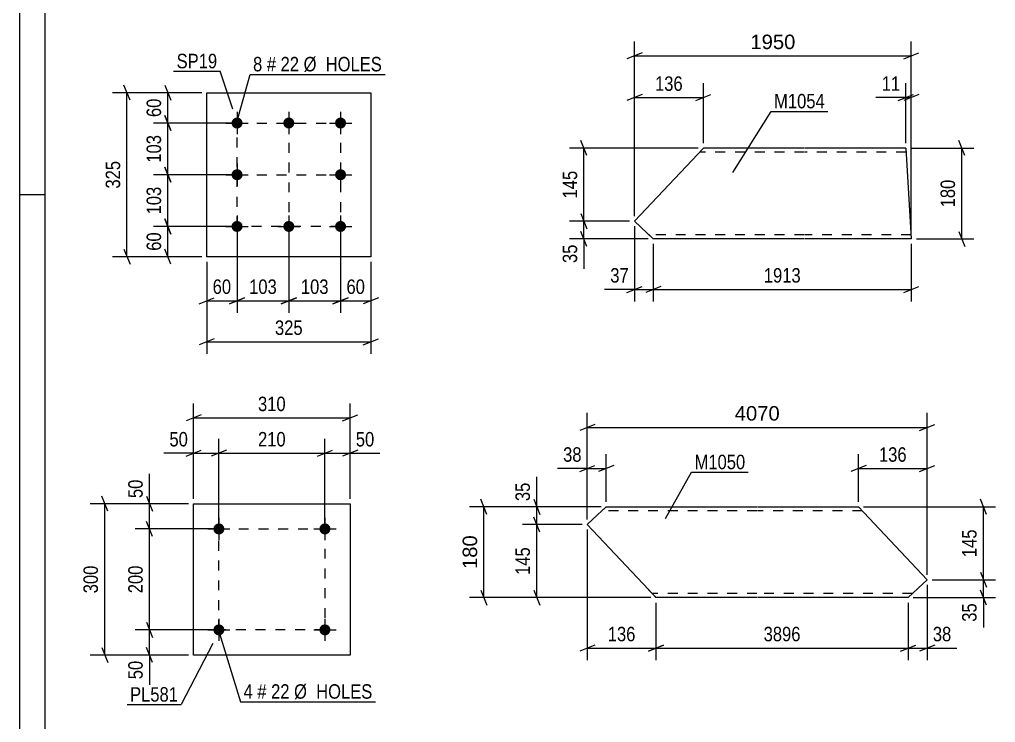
# Model space of a CAD drawing. Header units: millimetres. Extents: x 0 to 594, y 0 to 420.
# Drawn here: x 0 to 193.3, y 193.4 to 332.7 of the extents above; entities that cross this region are included whole.
import ezdxf

# ---------------------------------------------------------------- set-up
doc = ezdxf.new("R2010")
doc.units = ezdxf.units.MM
doc.linetypes.add('DXK_LINE_DOT2', pattern=[3.9198, 1.9599, -1.9599])
doc.styles.add('Arial', font='ARIAL.TTF', dxfattribs={"height": 0.2})
doc.styles.add('Arial Narrow', font='ARIALN.TTF', dxfattribs={"height": 0.2})

# ---------------------------------------------------------------- blocks, each defined once
blk = doc.blocks.new('Unknown-335479075-1133 - 26624')
at = {"color": 5, "linetype": 'Continuous'}
for p, q in [((0, 420), (0, 0)), ((5, 415), (5, 5)), ((5, 298), (0, 298))]:
    blk.add_line(p, q, dxfattribs=at)
blk = doc.blocks.new('Part-335479075-15411 - 15410')
at = {"color": 2, "linetype": 'Continuous'}
for p, q in [((37.08, 285.7), (37.08, 318.2)), ((37.08, 318.2), (69.58, 318.2)), ((69.58, 318.2), (69.58, 285.7)), ((69.58, 285.7), (37.08, 285.7))]:
    blk.add_line(p, q, dxfattribs=at)
blk = doc.blocks.new('Bolt-335479075-15412 - 15410')
at = {"linetype": 'Continuous'}
for points in [[(43.08, 313.3, -1), (43.08, 311.1, -1)], [(53.33, 313.3, -1), (53.33, 311.1, -1)], [(63.58, 313.3, -1), (63.58, 311.1, -1)], [(43.08, 303.05, -1), (43.08, 300.85, -1)], [(63.58, 303.05, -1), (63.58, 300.85, -1)], [(43.08, 292.8, -1), (43.08, 290.6, -1)], [(53.33, 292.8, -1), (53.33, 290.6, -1)], [(63.58, 292.8, -1), (63.58, 290.6, -1)]]:
    blk.add_hatch(color=1, dxfattribs=at).paths.add_polyline_path(points)
at = {"color": 1, "linetype": 'Continuous'}
for p, q in [((43.08, 314.4), (43.08, 310)), ((53.33, 314.4), (53.33, 310)), ((63.58, 314.4), (63.58, 310)), ((40.88, 312.2), (45.28, 312.2)), ((51.13, 312.2), (55.53, 312.2)), ((61.38, 312.2), (65.78, 312.2)), ((43.08, 304.15), (43.08, 299.75)), ((63.58, 304.15), (63.58, 299.75)), ((40.88, 301.95), (45.28, 301.95)), ((61.38, 301.95), (65.78, 301.95)), ((43.08, 293.9), (43.08, 289.5)), ((53.33, 293.9), (53.33, 289.5)), ((63.58, 293.9), (63.58, 289.5)), ((40.88, 291.7), (45.28, 291.7)), ((51.13, 291.7), (55.53, 291.7)), ((61.38, 291.7), (65.78, 291.7))]:
    blk.add_line(p, q, dxfattribs=at)
blk = doc.blocks.new('Part-335479075-15280 - 15279')
at = {"color": 2, "linetype": 'Continuous'}
for p, q in [((121.78, 292.75), (135.42, 307.23)), ((155.42, 307.23), (135.42, 307.23)), ((175.52, 307.23), (155.52, 307.23)), ((175.52, 307.23), (176.61, 289.23)), ((125.51, 289.23), (121.78, 292.75)), ((155.42, 289.23), (125.51, 289.23)), ((176.61, 289.23), (155.52, 289.23))]:
    blk.add_line(p, q, dxfattribs=at)
at = {"color": 7, "linetype": 'DXK_LINE_DOT2'}
for p, q in [((155.42, 306.43), (134.66, 306.43)), ((175.56, 306.43), (155.52, 306.43)), ((123.81, 290.83), (125.51, 289.23)), ((155.42, 290.03), (124.66, 290.03)), ((176.56, 290.03), (155.52, 290.03)), ((176.56, 290.03), (176.56, 290.09))]:
    blk.add_line(p, q, dxfattribs=at)
blk = doc.blocks.new('Part-335479075-15287 - 15286')
at = {"color": 2, "linetype": 'Continuous'}
for p, q in [((116.19, 236.14), (114.48, 234.54)), ((116.19, 236.14), (146.04, 236.14)), ((146.14, 236.14), (166.14, 236.14)), ((166.14, 236.14), (179.74, 221.68)), ((114.48, 234.54), (112.43, 232.61)), ((124.53, 219.74), (112.43, 232.61)), ((179.74, 221.68), (175.99, 218.14)), ((126.04, 218.14), (124.53, 219.74)), ((146.04, 218.14), (126.04, 218.14)), ((175.99, 218.14), (146.14, 218.14))]:
    blk.add_line(p, q, dxfattribs=at)
at = {"color": 7, "linetype": 'DXK_LINE_DOT2'}
for p, q in [((116.19, 236.14), (115.13, 235.16)), ((146.04, 235.34), (115.33, 235.34)), ((166.89, 235.34), (146.14, 235.34)), ((125.92, 218.27), (124.53, 219.74)), ((146.04, 218.94), (125.28, 218.94)), ((176.84, 218.94), (146.14, 218.94))]:
    blk.add_line(p, q, dxfattribs=at)
blk = doc.blocks.new('Part-335479075-15510 - 15509')
at = {"color": 2, "linetype": 'Continuous'}
for p, q in [((34.48, 206.75), (34.48, 236.75)), ((34.48, 236.75), (65.48, 236.75)), ((65.48, 236.75), (65.48, 206.75)), ((65.48, 206.75), (34.48, 206.75))]:
    blk.add_line(p, q, dxfattribs=at)
blk = doc.blocks.new('Bolt-335479075-15511 - 15509')
at = {"linetype": 'Continuous'}
for points in [[(40.58, 211.75, -1), (38.38, 211.75, -1)], [(61.58, 211.75, -1), (59.38, 211.75, -1)]]:
    blk.add_hatch(color=1, dxfattribs=at).paths.add_polyline_path(points)
at = {"color": 1, "linetype": 'Continuous'}
for p, q in [((39.48, 213.95), (39.48, 209.55)), ((60.48, 213.95), (60.48, 209.55)), ((37.28, 211.75), (41.68, 211.75)), ((58.28, 211.75), (62.68, 211.75))]:
    blk.add_line(p, q, dxfattribs=at)
blk = doc.blocks.new('Bolt-335479075-15512 - 15509')
at = {"linetype": 'Continuous'}
for points in [[(40.58, 231.75, -1), (38.38, 231.75, -1)], [(61.58, 231.75, -1), (59.38, 231.75, -1)]]:
    blk.add_hatch(color=1, dxfattribs=at).paths.add_polyline_path(points)
at = {"color": 1, "linetype": 'Continuous'}
for p, q in [((39.48, 233.95), (39.48, 229.55)), ((60.48, 233.95), (60.48, 229.55)), ((37.28, 231.75), (41.68, 231.75)), ((58.28, 231.75), (62.68, 231.75))]:
    blk.add_line(p, q, dxfattribs=at)
blk = doc.blocks.new('Rectangle-335479075-19203 - 15410')
at = {"color": 1, "linetype": 'DXK_LINE_DOT2'}
blk.add_lwpolyline([(43.08, 312.2), (63.58, 312.2), (63.58, 291.7), (43.08, 291.7), (43.08, 312.2)], close=True, dxfattribs=at)
blk = doc.blocks.new('Rectangle-335479075-19387 - 15509')
at = {"color": 1, "linetype": 'DXK_LINE_DOT2'}
blk.add_lwpolyline([(39.48, 231.75), (60.48, 231.75), (60.48, 211.75), (39.48, 211.75), (39.48, 231.75)], close=True, dxfattribs=at)
blk = doc.blocks.new('Line-335479075-19213 - 15410')
at = {"color": 1, "linetype": 'DXK_LINE_DOT2'}
blk.add_line((53.33, 312.2), (53.33, 291.7), dxfattribs=at)
blk = doc.blocks.new('Line-335479075-19220 - 15410')
at = {"color": 1, "linetype": 'DXK_LINE_DOT2'}
blk.add_line((43.08, 301.95), (63.58, 301.95), dxfattribs=at)
blk = doc.blocks.new('StraightDimension-335479075-16111 - 15410')
at = {"color": 7, "linetype": 'Continuous'}
for p, q in [((28.78, 319.7), (29.98, 316.7)), ((36.08, 318.2), (26.53, 318.2)), ((29.38, 312.2), (29.38, 318.2)), ((29.98, 310.7), (28.78, 313.7)), ((42.08, 312.2), (26.53, 312.2))]:
    blk.add_line(p, q, dxfattribs=at)
at = {"color": 0}
blk.add_wipeout([(28.63, 317.63), (24.43, 317.63), (24.43, 312.78), (28.63, 312.78)], dxfattribs=at)
at = {"color": 3, "style": 'Arial Narrow'}
blk.add_text('60', height=2.863, rotation=90.0002, dxfattribs=at).set_placement((28.03, 313.38))
blk = doc.blocks.new('StraightDimension-335479075-16133 - 15410')
at = {"color": 7, "linetype": 'Continuous'}
for p, q in [((43.08, 290.7), (43.08, 274.58)), ((53.33, 290.7), (53.33, 274.58)), ((41.58, 276.38), (44.58, 277.58)), ((43.08, 276.98), (53.33, 276.98)), ((54.83, 277.58), (51.83, 276.38))]:
    blk.add_line(p, q, dxfattribs=at)
at = {"color": 0}
blk.add_wipeout([(51.55, 277.73), (51.55, 281.93), (44.87, 281.93), (44.87, 277.73)], dxfattribs=at)
at = {"color": 3, "style": 'Arial Narrow'}
blk.add_text('103', height=2.863, dxfattribs=at).set_placement((45.47, 278.33))
blk = doc.blocks.new('StraightDimension-335479075-16112 - 15410')
at = {"color": 7, "linetype": 'Continuous'}
for p, q in [((28.78, 313.7), (29.98, 310.7)), ((42.08, 312.2), (26.53, 312.2)), ((29.38, 301.95), (29.38, 312.2)), ((29.98, 300.45), (28.78, 303.45)), ((42.08, 301.95), (26.53, 301.95))]:
    blk.add_line(p, q, dxfattribs=at)
at = {"color": 0}
blk.add_wipeout([(28.63, 310.42), (24.43, 310.42), (24.43, 303.74), (28.63, 303.74)], dxfattribs=at)
at = {"color": 3, "style": 'Arial Narrow'}
blk.add_text('103', height=2.863, rotation=90.0002, dxfattribs=at).set_placement((28.03, 304.34))
blk = doc.blocks.new('StraightDimension-335479075-16113 - 15410')
at = {"color": 7, "linetype": 'Continuous'}
for p, q in [((28.78, 303.45), (29.98, 300.45)), ((42.08, 301.95), (26.53, 301.95)), ((29.38, 291.7), (29.38, 301.95)), ((29.98, 290.2), (28.78, 293.2)), ((42.08, 291.7), (26.53, 291.7))]:
    blk.add_line(p, q, dxfattribs=at)
at = {"color": 0}
blk.add_wipeout([(28.63, 300.17), (24.43, 300.17), (24.43, 293.49), (28.63, 293.49)], dxfattribs=at)
at = {"color": 3, "style": 'Arial Narrow'}
blk.add_text('103', height=2.863, rotation=90.0002, dxfattribs=at).set_placement((28.03, 294.09))
blk = doc.blocks.new('StraightDimension-335479075-16114 - 15410')
at = {"color": 7, "linetype": 'Continuous'}
for p, q in [((28.78, 293.2), (29.98, 290.2)), ((42.08, 291.7), (26.53, 291.7)), ((29.38, 285.7), (29.38, 291.7)), ((29.98, 284.2), (28.78, 287.2)), ((36.08, 285.7), (26.53, 285.7))]:
    blk.add_line(p, q, dxfattribs=at)
at = {"color": 0}
blk.add_wipeout([(28.63, 291.13), (24.43, 291.13), (24.43, 286.28), (28.63, 286.28)], dxfattribs=at)
at = {"color": 3, "style": 'Arial Narrow'}
blk.add_text('60', height=2.863, rotation=90.0002, dxfattribs=at).set_placement((28.03, 286.88))
blk = doc.blocks.new('StraightDimension-335479075-16127 - 15410')
at = {"color": 7, "linetype": 'Continuous'}
for p, q in [((21.88, 316.7), (20.68, 319.7)), ((36.08, 318.2), (18.43, 318.2)), ((21.28, 285.7), (21.28, 318.2)), ((20.68, 287.2), (21.88, 284.2)), ((36.08, 285.7), (18.43, 285.7))]:
    blk.add_line(p, q, dxfattribs=at)
at = {"color": 0}
blk.add_wipeout([(20.53, 305.3), (16.33, 305.3), (16.33, 298.61), (20.53, 298.61)], dxfattribs=at)
at = {"color": 3, "style": 'Arial Narrow'}
blk.add_text('325', height=2.863, rotation=90.0002, dxfattribs=at).set_placement((19.93, 299.21))
blk = doc.blocks.new('StraightDimension-335479075-16131 - 15410')
at = {"color": 7, "linetype": 'Continuous'}
for p, q in [((63.58, 290.7), (63.58, 274.58)), ((69.58, 284.7), (69.58, 274.58)), ((62.08, 276.38), (65.08, 277.58)), ((63.58, 276.98), (69.58, 276.98)), ((71.08, 277.58), (68.08, 276.38))]:
    blk.add_line(p, q, dxfattribs=at)
at = {"color": 0}
blk.add_wipeout([(69.01, 277.73), (69.01, 281.93), (64.15, 281.93), (64.15, 277.73)], dxfattribs=at)
at = {"color": 3, "style": 'Arial Narrow'}
blk.add_text('60', height=2.863, dxfattribs=at).set_placement((64.75, 278.33))
blk = doc.blocks.new('StraightDimension-335479075-16132 - 15410')
at = {"color": 7, "linetype": 'Continuous'}
for p, q in [((53.33, 290.7), (53.33, 274.58)), ((63.58, 290.7), (63.58, 274.58)), ((51.83, 276.38), (54.83, 277.58)), ((53.33, 276.98), (63.58, 276.98)), ((65.08, 277.58), (62.08, 276.38))]:
    blk.add_line(p, q, dxfattribs=at)
at = {"color": 0}
blk.add_wipeout([(61.8, 277.73), (61.8, 281.93), (55.12, 281.93), (55.12, 277.73)], dxfattribs=at)
at = {"color": 3, "style": 'Arial Narrow'}
blk.add_text('103', height=2.863, dxfattribs=at).set_placement((55.72, 278.33))
blk = doc.blocks.new('StraightDimension-335479075-16134 - 15410')
at = {"color": 7, "linetype": 'Continuous'}
for p, q in [((43.08, 290.7), (43.08, 274.58)), ((37.08, 284.7), (37.08, 274.58)), ((35.58, 276.38), (38.58, 277.58)), ((37.08, 276.98), (43.08, 276.98)), ((44.58, 277.58), (41.58, 276.38))]:
    blk.add_line(p, q, dxfattribs=at)
at = {"color": 0}
blk.add_wipeout([(42.51, 277.73), (42.51, 281.93), (37.65, 281.93), (37.65, 277.73)], dxfattribs=at)
at = {"color": 3, "style": 'Arial Narrow'}
blk.add_text('60', height=2.863, dxfattribs=at).set_placement((38.25, 278.33))
blk = doc.blocks.new('StraightDimension-335479075-16147 - 15410')
at = {"color": 7, "linetype": 'Continuous'}
for p, q in [((37.08, 284.7), (37.08, 266.46)), ((69.58, 284.7), (69.58, 266.46)), ((38.58, 269.46), (35.58, 268.26)), ((37.08, 268.86), (69.58, 268.86)), ((68.08, 268.26), (71.08, 269.46))]:
    blk.add_line(p, q, dxfattribs=at)
at = {"color": 0}
blk.add_wipeout([(56.67, 269.61), (56.67, 273.81), (49.99, 273.81), (49.99, 269.61)], dxfattribs=at)
at = {"color": 3, "style": 'Arial Narrow'}
blk.add_text('325', height=2.863, dxfattribs=at).set_placement((50.59, 270.21))
blk = doc.blocks.new('StraightDimension-335479075-15772 - 15279')
at = {"color": 7, "linetype": 'Continuous'}
for p, q in [((175.52, 308.23), (175.52, 320.08)), ((176.61, 290.23), (176.61, 320.08)), ((174.02, 316.63), (177.02, 317.83)), ((178.11, 317.83), (175.11, 316.63)), ((175.52, 317.23), (176.61, 317.23))]:
    blk.add_line(p, q, dxfattribs=at)
at = {"color": 0}
blk.add_wipeout([(174.99, 317.98), (174.99, 322.18), (170.14, 322.18), (170.14, 317.98)], dxfattribs=at)
at = {"color": 7, "linetype": 'Continuous'}
blk.add_line((175.52, 317.23), (169.61, 317.23), dxfattribs=at)
blk.add_line((175.52, 317.23), (169.61, 317.23), dxfattribs=at)
at = {"color": 3, "style": 'Arial Narrow'}
blk.add_text('11', height=2.863, dxfattribs=at).set_placement((170.74, 318.58))
blk = doc.blocks.new('StraightDimension-335479075-15792 - 15279')
at = {"color": 7, "linetype": 'Continuous'}
for p, q in [((187.21, 305.73), (186.01, 308.73)), ((176.52, 307.23), (189.01, 307.23)), ((186.61, 289.23), (186.61, 307.23)), ((186.01, 290.73), (187.21, 287.73)), ((177.61, 289.23), (189.01, 289.23))]:
    blk.add_line(p, q, dxfattribs=at)
at = {"color": 0}
blk.add_wipeout([(185.86, 301.58), (181.66, 301.58), (181.66, 294.89), (185.86, 294.89)], dxfattribs=at)
at = {"color": 3, "style": 'Arial Narrow'}
blk.add_text('180', height=2.863, rotation=90.0002, dxfattribs=at).set_placement((185.26, 295.49))
blk = doc.blocks.new('StraightDimension-335479075-15784 - 15279')
at = {"color": 7, "linetype": 'Continuous'}
for p, q in [((112.38, 305.73), (111.18, 308.73)), ((134.42, 307.23), (108.93, 307.23)), ((111.78, 292.75), (111.78, 307.23)), ((111.18, 294.25), (112.38, 291.25)), ((120.78, 292.75), (108.93, 292.75))]:
    blk.add_line(p, q, dxfattribs=at)
at = {"color": 0}
blk.add_wipeout([(111.03, 303.34), (106.83, 303.34), (106.83, 296.65), (111.03, 296.65)], dxfattribs=at)
at = {"color": 3, "style": 'Arial Narrow'}
blk.add_text('145', height=2.863, rotation=90.0002, dxfattribs=at).set_placement((110.43, 297.25))
blk = doc.blocks.new('StraightDimension-335479075-19792 - 15279')
at = {"color": 7, "linetype": 'Continuous'}
for p, q in [((121.78, 291.75), (121.78, 276.83)), ((125.51, 288.23), (125.51, 276.83)), ((120.28, 278.63), (123.28, 279.83)), ((121.78, 279.23), (125.51, 279.23)), ((127.01, 279.83), (124.01, 278.63))]:
    blk.add_line(p, q, dxfattribs=at)
at = {"color": 0}
blk.add_wipeout([(121.25, 279.98), (121.25, 284.18), (116.39, 284.18), (116.39, 279.98)], dxfattribs=at)
at = {"color": 7, "linetype": 'Continuous'}
blk.add_line((121.78, 279.23), (115.87, 279.23), dxfattribs=at)
blk.add_line((121.78, 279.23), (115.87, 279.23), dxfattribs=at)
at = {"color": 3, "style": 'Arial Narrow'}
blk.add_text('37', height=2.863, dxfattribs=at).set_placement((116.99, 280.58))
blk = doc.blocks.new('StraightDimension-335479075-15776 - 15279')
at = {"color": 7, "linetype": 'Continuous'}
for p, q in [((121.78, 293.75), (121.78, 320.08)), ((135.42, 308.23), (135.42, 320.08)), ((123.28, 317.83), (120.28, 316.63)), ((121.78, 317.23), (135.42, 317.23)), ((133.92, 316.63), (136.92, 317.83))]:
    blk.add_line(p, q, dxfattribs=at)
at = {"color": 0}
blk.add_wipeout([(131.94, 317.98), (131.94, 322.18), (125.25, 322.18), (125.25, 317.98)], dxfattribs=at)
at = {"color": 3, "style": 'Arial Narrow'}
blk.add_text('136', height=2.863, dxfattribs=at).set_placement((125.85, 318.58))
blk = doc.blocks.new('StraightDimension-335479075-15785 - 15279')
at = {"color": 7, "linetype": 'Continuous'}
for p, q in [((111.18, 294.25), (112.38, 291.25)), ((120.78, 292.75), (108.93, 292.75)), ((111.78, 289.23), (111.78, 292.75)), ((112.38, 287.73), (111.18, 290.73)), ((124.51, 289.23), (108.93, 289.23))]:
    blk.add_line(p, q, dxfattribs=at)
at = {"color": 0}
blk.add_wipeout([(111.03, 288.71), (106.83, 288.71), (106.83, 283.85), (111.03, 283.85)], dxfattribs=at)
at = {"color": 7, "linetype": 'Continuous'}
blk.add_line((111.78, 289.23), (111.78, 283.33), dxfattribs=at)
blk.add_line((111.78, 289.23), (111.78, 283.33), dxfattribs=at)
at = {"color": 3, "style": 'Arial Narrow'}
blk.add_text('35', height=2.863, rotation=90.0002, dxfattribs=at).set_placement((110.43, 284.45))
blk = doc.blocks.new('StraightDimension-335479075-19791 - 15279')
at = {"color": 7, "linetype": 'Continuous'}
for p, q in [((125.51, 288.23), (125.51, 276.83)), ((176.61, 288.23), (176.61, 276.83)), ((127.01, 279.83), (124.01, 278.63)), ((125.51, 279.23), (176.61, 279.23)), ((175.11, 278.63), (178.11, 279.83))]:
    blk.add_line(p, q, dxfattribs=at)
at = {"color": 0}
blk.add_wipeout([(155.32, 279.98), (155.32, 284.18), (146.8, 284.18), (146.8, 279.98)], dxfattribs=at)
at = {"color": 3, "style": 'Arial Narrow'}
blk.add_text('1913', height=2.863, dxfattribs=at).set_placement((147.4, 280.58))
blk = doc.blocks.new('StraightDimension-335479075-19836 - 15279')
at = {"color": 7, "linetype": 'Continuous'}
for p, q in [((121.78, 293.75), (121.78, 328.35)), ((176.61, 290.23), (176.61, 328.35)), ((123.28, 326.1), (120.28, 324.9)), ((121.78, 325.5), (176.61, 325.5)), ((175.11, 324.9), (178.11, 326.1))]:
    blk.add_line(p, q, dxfattribs=at)
at = {"color": 0}
blk.add_wipeout([(154.24, 326.25), (154.24, 330.45), (144.14, 330.45), (144.14, 326.25)], dxfattribs=at)
at = {"color": 3, "style": 'Arial'}
blk.add_text('1950', height=2.865, dxfattribs=at).set_placement((144.74, 326.85))
blk = doc.blocks.new('StraightDimension-335479075-20039 - 15286')
at = {"color": 7, "linetype": 'Continuous'}
for p, q in [((179.74, 220.68), (179.74, 205.74)), ((175.99, 217.14), (175.99, 205.74)), ((174.49, 207.54), (177.49, 208.74)), ((181.24, 208.74), (178.24, 207.54)), ((175.99, 208.14), (179.74, 208.14))]:
    blk.add_line(p, q, dxfattribs=at)
at = {"color": 0}
blk.add_wipeout([(185.12, 208.89), (185.12, 213.09), (180.27, 213.09), (180.27, 208.89)], dxfattribs=at)
at = {"color": 7, "linetype": 'Continuous'}
blk.add_line((179.74, 208.14), (185.65, 208.14), dxfattribs=at)
blk.add_line((179.74, 208.14), (185.65, 208.14), dxfattribs=at)
at = {"color": 3, "style": 'Arial Narrow'}
blk.add_text('38', height=2.863, dxfattribs=at).set_placement((180.87, 209.49))
blk = doc.blocks.new('StraightDimension-335479075-15826 - 15286')
at = {"color": 7, "linetype": 'Continuous'}
for p, q in [((167.14, 236.14), (193.28, 236.14)), ((191.48, 234.64), (190.28, 237.64)), ((190.88, 221.68), (190.88, 236.14)), ((190.28, 223.18), (191.48, 220.18)), ((180.74, 221.68), (193.28, 221.68))]:
    blk.add_line(p, q, dxfattribs=at)
at = {"color": 0}
blk.add_wipeout([(190.13, 232.25), (185.93, 232.25), (185.93, 225.57), (190.13, 225.57)], dxfattribs=at)
at = {"color": 3, "style": 'Arial Narrow'}
blk.add_text('145', height=2.863, rotation=90.0002, dxfattribs=at).set_placement((189.53, 226.17))
blk = doc.blocks.new('StraightDimension-335479075-15818 - 15286')
at = {"color": 7, "linetype": 'Continuous'}
for p, q in [((115.19, 236.14), (99.58, 236.14)), ((101.83, 237.64), (103.03, 234.64)), ((102.43, 232.61), (102.43, 236.14)), ((103.03, 231.11), (101.83, 234.11)), ((111.43, 232.61), (99.58, 232.61))]:
    blk.add_line(p, q, dxfattribs=at)
at = {"color": 0}
blk.add_wipeout([(101.68, 241.53), (97.48, 241.53), (97.48, 236.67), (101.68, 236.67)], dxfattribs=at)
at = {"color": 7, "linetype": 'Continuous'}
blk.add_line((102.43, 236.14), (102.43, 242.05), dxfattribs=at)
blk.add_line((102.43, 236.14), (102.43, 242.05), dxfattribs=at)
at = {"color": 3, "style": 'Arial Narrow'}
blk.add_text('35', height=2.863, rotation=90.0002, dxfattribs=at).set_placement((101.08, 237.27))
blk = doc.blocks.new('StraightDimension-335479075-15810 - 15286')
at = {"color": 7, "linetype": 'Continuous'}
for p, q in [((166.14, 237.14), (166.14, 246.57)), ((179.74, 222.68), (179.74, 246.57)), ((167.64, 244.32), (164.64, 243.12)), ((166.14, 243.72), (179.74, 243.72)), ((178.24, 243.12), (181.24, 244.32))]:
    blk.add_line(p, q, dxfattribs=at)
at = {"color": 0}
blk.add_wipeout([(176.28, 244.47), (176.28, 248.67), (169.6, 248.67), (169.6, 244.47)], dxfattribs=at)
at = {"color": 3, "style": 'Arial Narrow'}
blk.add_text('136', height=2.863, dxfattribs=at).set_placement((170.2, 245.07))
blk = doc.blocks.new('StraightDimension-335479075-20978 - 15286')
at = {"color": 7, "linetype": 'Continuous'}
for p, q in [((115.19, 236.14), (89.12, 236.14)), ((92.57, 234.64), (91.37, 237.64)), ((91.97, 218.14), (91.97, 236.14)), ((91.37, 219.64), (92.57, 216.64)), ((125.04, 218.14), (89.12, 218.14))]:
    blk.add_line(p, q, dxfattribs=at)
at = {"color": 0}
blk.add_wipeout([(91.22, 231.08), (87.02, 231.08), (87.02, 223.21), (91.22, 223.21)], dxfattribs=at)
at = {"color": 3, "style": 'Arial'}
blk.add_text('180', height=2.865, rotation=90.0002, dxfattribs=at).set_placement((90.62, 223.81))
blk = doc.blocks.new('StraightDimension-335479075-15814 - 15286')
at = {"color": 7, "linetype": 'Continuous'}
for p, q in [((112.43, 233.61), (112.43, 246.57)), ((116.19, 237.14), (116.19, 246.57)), ((110.93, 243.12), (113.93, 244.32)), ((112.43, 243.72), (116.19, 243.72)), ((117.69, 244.32), (114.69, 243.12))]:
    blk.add_line(p, q, dxfattribs=at)
at = {"color": 0}
blk.add_wipeout([(111.9, 244.47), (111.9, 248.67), (107.05, 248.67), (107.05, 244.47)], dxfattribs=at)
at = {"color": 7, "linetype": 'Continuous'}
blk.add_line((112.43, 243.72), (106.52, 243.72), dxfattribs=at)
blk.add_line((112.43, 243.72), (106.52, 243.72), dxfattribs=at)
at = {"color": 3, "style": 'Arial Narrow'}
blk.add_text('38', height=2.863, dxfattribs=at).set_placement((107.65, 245.07))
blk = doc.blocks.new('StraightDimension-335479075-15827 - 15286')
at = {"color": 7, "linetype": 'Continuous'}
for p, q in [((190.28, 223.18), (191.48, 220.18)), ((180.74, 221.68), (193.28, 221.68)), ((190.88, 218.14), (190.88, 221.68)), ((191.48, 216.64), (190.28, 219.64)), ((176.99, 218.14), (193.28, 218.14))]:
    blk.add_line(p, q, dxfattribs=at)
at = {"color": 0}
blk.add_wipeout([(190.13, 217.62), (185.93, 217.62), (185.93, 212.76), (190.13, 212.76)], dxfattribs=at)
at = {"color": 7, "linetype": 'Continuous'}
blk.add_line((190.88, 218.14), (190.88, 212.24), dxfattribs=at)
blk.add_line((190.88, 218.14), (190.88, 212.24), dxfattribs=at)
at = {"color": 3, "style": 'Arial Narrow'}
blk.add_text('35', height=2.863, rotation=90.0002, dxfattribs=at).set_placement((189.53, 213.36))
blk = doc.blocks.new('StraightDimension-335479075-15819 - 15286')
at = {"color": 7, "linetype": 'Continuous'}
for p, q in [((103.03, 231.11), (101.83, 234.11)), ((111.43, 232.61), (99.58, 232.61)), ((102.43, 218.14), (102.43, 232.61)), ((101.83, 219.64), (103.03, 216.64)), ((125.04, 218.14), (99.58, 218.14))]:
    blk.add_line(p, q, dxfattribs=at)
at = {"color": 0}
blk.add_wipeout([(101.68, 228.72), (97.48, 228.72), (97.48, 222.04), (101.68, 222.04)], dxfattribs=at)
at = {"color": 3, "style": 'Arial Narrow'}
blk.add_text('145', height=2.863, rotation=90.0002, dxfattribs=at).set_placement((101.08, 222.64))
blk = doc.blocks.new('StraightDimension-335479075-20040 - 15286')
at = {"color": 7, "linetype": 'Continuous'}
for p, q in [((126.04, 217.14), (126.04, 205.74)), ((175.99, 217.14), (175.99, 205.74)), ((127.54, 208.74), (124.54, 207.54)), ((174.49, 207.54), (177.49, 208.74)), ((126.04, 208.14), (175.99, 208.14))]:
    blk.add_line(p, q, dxfattribs=at)
at = {"color": 0}
blk.add_wipeout([(155.27, 208.89), (155.27, 213.09), (146.76, 213.09), (146.76, 208.89)], dxfattribs=at)
at = {"color": 3, "style": 'Arial Narrow'}
blk.add_text('3896', height=2.863, dxfattribs=at).set_placement((147.36, 209.49))
blk = doc.blocks.new('StraightDimension-335479075-20041 - 15286')
at = {"color": 7, "linetype": 'Continuous'}
for p, q in [((112.43, 231.61), (112.43, 205.74)), ((126.04, 217.14), (126.04, 205.74)), ((113.93, 208.74), (110.93, 207.54)), ((124.54, 207.54), (127.54, 208.74)), ((112.43, 208.14), (126.04, 208.14))]:
    blk.add_line(p, q, dxfattribs=at)
at = {"color": 0}
blk.add_wipeout([(122.58, 208.89), (122.58, 213.09), (115.89, 213.09), (115.89, 208.89)], dxfattribs=at)
at = {"color": 3, "style": 'Arial Narrow'}
blk.add_text('136', height=2.863, dxfattribs=at).set_placement((116.49, 209.49))
blk = doc.blocks.new('StraightDimension-335479075-20132 - 15286')
at = {"color": 7, "linetype": 'Continuous'}
for p, q in [((112.43, 233.61), (112.43, 254.73)), ((179.74, 222.68), (179.74, 254.73)), ((113.93, 252.48), (110.93, 251.28)), ((112.43, 251.88), (179.74, 251.88)), ((178.24, 251.28), (181.24, 252.48))]:
    blk.add_line(p, q, dxfattribs=at)
at = {"color": 0}
blk.add_wipeout([(151.13, 252.63), (151.13, 256.83), (141.04, 256.83), (141.04, 252.63)], dxfattribs=at)
at = {"color": 3, "style": 'Arial'}
blk.add_text('4070', height=2.865, dxfattribs=at).set_placement((141.64, 253.23))
blk = doc.blocks.new('StraightDimension-335479075-19347 - 15509')
at = {"color": 7, "linetype": 'Continuous'}
for p, q in [((34.48, 237.75), (34.48, 249.6)), ((39.48, 232.75), (39.48, 249.6)), ((32.98, 246.15), (35.98, 247.35)), ((34.48, 246.75), (39.48, 246.75)), ((40.98, 247.35), (37.98, 246.15))]:
    blk.add_line(p, q, dxfattribs=at)
at = {"color": 0}
blk.add_wipeout([(33.95, 247.5), (33.95, 251.7), (29.09, 251.7), (29.09, 247.5)], dxfattribs=at)
at = {"color": 7, "linetype": 'Continuous'}
blk.add_line((34.48, 246.75), (28.57, 246.75), dxfattribs=at)
blk.add_line((34.48, 246.75), (28.57, 246.75), dxfattribs=at)
at = {"color": 3, "style": 'Arial Narrow'}
blk.add_text('50', height=2.863, dxfattribs=at).set_placement((29.69, 248.1))
blk = doc.blocks.new('StraightDimension-335479075-16279 - 15509')
at = {"color": 7, "linetype": 'Continuous'}
for p, q in [((25.14, 238.25), (26.34, 235.25)), ((33.48, 236.75), (22.89, 236.75)), ((25.74, 231.75), (25.74, 236.75)), ((26.34, 230.25), (25.14, 233.25)), ((38.48, 231.75), (22.89, 231.75))]:
    blk.add_line(p, q, dxfattribs=at)
at = {"color": 0}
blk.add_wipeout([(24.99, 242.13), (20.79, 242.13), (20.79, 237.27), (24.99, 237.27)], dxfattribs=at)
at = {"color": 7, "linetype": 'Continuous'}
blk.add_line((25.74, 236.75), (25.74, 242.65), dxfattribs=at)
blk.add_line((25.74, 236.75), (25.74, 242.65), dxfattribs=at)
at = {"color": 3, "style": 'Arial Narrow'}
blk.add_text('50', height=2.863, rotation=90.0002, dxfattribs=at).set_placement((24.39, 237.87))
blk = doc.blocks.new('StraightDimension-335479075-16280 - 15509')
at = {"color": 7, "linetype": 'Continuous'}
for p, q in [((26.34, 230.25), (25.14, 233.25)), ((38.48, 231.75), (22.89, 231.75)), ((25.74, 211.75), (25.74, 231.75)), ((25.14, 213.25), (26.34, 210.25)), ((38.48, 211.75), (22.89, 211.75))]:
    blk.add_line(p, q, dxfattribs=at)
at = {"color": 0}
blk.add_wipeout([(24.99, 225.09), (20.79, 225.09), (20.79, 218.41), (24.99, 218.41)], dxfattribs=at)
at = {"color": 3, "style": 'Arial Narrow'}
blk.add_text('200', height=2.863, rotation=90.0002, dxfattribs=at).set_placement((24.39, 219.01))
blk = doc.blocks.new('StraightDimension-335479075-16281 - 15509')
at = {"color": 7, "linetype": 'Continuous'}
for p, q in [((25.14, 213.25), (26.34, 210.25)), ((38.48, 211.75), (22.89, 211.75)), ((25.74, 206.75), (25.74, 211.75)), ((26.34, 205.25), (25.14, 208.25)), ((33.48, 206.75), (22.89, 206.75))]:
    blk.add_line(p, q, dxfattribs=at)
at = {"color": 0}
blk.add_wipeout([(24.99, 206.22), (20.79, 206.22), (20.79, 201.37), (24.99, 201.37)], dxfattribs=at)
at = {"color": 7, "linetype": 'Continuous'}
blk.add_line((25.74, 206.75), (25.74, 200.84), dxfattribs=at)
blk.add_line((25.74, 206.75), (25.74, 200.84), dxfattribs=at)
at = {"color": 3, "style": 'Arial Narrow'}
blk.add_text('50', height=2.863, rotation=90.0002, dxfattribs=at).set_placement((24.39, 201.97))
blk = doc.blocks.new('StraightDimension-335479075-16291 - 15509')
at = {"color": 7, "linetype": 'Continuous'}
for p, q in [((17.47, 235.25), (16.27, 238.25)), ((33.48, 236.75), (14.02, 236.75)), ((16.87, 206.75), (16.87, 236.75)), ((16.27, 208.25), (17.47, 205.25)), ((33.48, 206.75), (14.02, 206.75))]:
    blk.add_line(p, q, dxfattribs=at)
at = {"color": 0}
blk.add_wipeout([(16.12, 225.09), (11.92, 225.09), (11.92, 218.4), (16.12, 218.4)], dxfattribs=at)
at = {"color": 3, "style": 'Arial Narrow'}
blk.add_text('300', height=2.863, rotation=90.0002, dxfattribs=at).set_placement((15.52, 219))
blk = doc.blocks.new('StraightDimension-335479075-16311 - 15509')
at = {"color": 7, "linetype": 'Continuous'}
for p, q in [((34.48, 237.75), (34.48, 256.6)), ((65.48, 237.75), (65.48, 256.6)), ((35.98, 254.35), (32.98, 253.15)), ((34.48, 253.75), (65.48, 253.75)), ((63.98, 253.15), (66.98, 254.35))]:
    blk.add_line(p, q, dxfattribs=at)
at = {"color": 0}
blk.add_wipeout([(53.32, 254.5), (53.32, 258.7), (46.63, 258.7), (46.63, 254.5)], dxfattribs=at)
at = {"color": 3, "style": 'Arial Narrow'}
blk.add_text('310', height=2.863, dxfattribs=at).set_placement((47.23, 255.1))
blk = doc.blocks.new('StraightDimension-335479075-19345 - 15509')
at = {"color": 7, "linetype": 'Continuous'}
for p, q in [((60.48, 232.75), (60.48, 249.6)), ((65.48, 237.75), (65.48, 249.6)), ((58.98, 246.15), (61.98, 247.35)), ((60.48, 246.75), (65.48, 246.75)), ((66.98, 247.35), (63.98, 246.15))]:
    blk.add_line(p, q, dxfattribs=at)
at = {"color": 0}
blk.add_wipeout([(70.86, 247.5), (70.86, 251.7), (66, 251.7), (66, 247.5)], dxfattribs=at)
at = {"color": 7, "linetype": 'Continuous'}
blk.add_line((65.48, 246.75), (71.38, 246.75), dxfattribs=at)
blk.add_line((65.48, 246.75), (71.38, 246.75), dxfattribs=at)
at = {"color": 3, "style": 'Arial Narrow'}
blk.add_text('50', height=2.863, dxfattribs=at).set_placement((66.6, 248.1))
blk = doc.blocks.new('StraightDimension-335479075-19346 - 15509')
at = {"color": 7, "linetype": 'Continuous'}
for p, q in [((39.48, 232.75), (39.48, 249.6)), ((60.48, 232.75), (60.48, 249.6)), ((40.98, 247.35), (37.98, 246.15)), ((39.48, 246.75), (60.48, 246.75)), ((58.98, 246.15), (61.98, 247.35))]:
    blk.add_line(p, q, dxfattribs=at)
at = {"color": 0}
blk.add_wipeout([(53.32, 247.5), (53.32, 251.7), (46.63, 251.7), (46.63, 247.5)], dxfattribs=at)
at = {"color": 3, "style": 'Arial Narrow'}
blk.add_text('210', height=2.863, dxfattribs=at).set_placement((47.23, 248.1))
blk = doc.blocks.new('Mark-335479075-16488 - 15410')
at = {"color": 0}
blk.add_wipeout([(39.15, 323.05), (39.15, 326.05), (31.11, 326.05), (31.11, 323.05)], dxfattribs=at)
blk.add_wipeout([(39.15, 323.05), (39.15, 326.05), (31.11, 326.05), (31.11, 323.05)], dxfattribs=at)
at = {"color": 30, "linetype": 'Continuous'}
for p in [(30.51, 322.45), (42.25, 314.92)]:
    blk.add_line(p, (39.75, 322.45), dxfattribs=at)
at = {"color": 3, "style": 'Arial Narrow'}
blk.add_text('SP19', height=2.863, dxfattribs=at).set_placement((31.11, 323.05))
blk = doc.blocks.new('Mark-335479075-16491 - 15410')
at = {"color": 0}
blk.add_wipeout([(48.08, 322.44), (48.08, 325.44), (46.25, 325.44), (46.25, 322.44)], dxfattribs=at)
blk.add_wipeout([(48.08, 322.44), (48.08, 325.44), (46.25, 325.44), (46.25, 322.44)], dxfattribs=at)
at = {"color": 7, "linetype": 'Continuous'}
blk.add_line((42.89, 311.92), (45.65, 321.84), dxfattribs=at)
at = {"color": 3, "style": 'Arial Narrow'}
blk.add_text('8', height=2.86, dxfattribs=at).set_placement((46.25, 322.44))
at = {"color": 0}
blk.add_wipeout([(50.8, 322.44), (50.8, 325.44), (48.98, 325.44), (48.98, 322.44)], dxfattribs=at)
blk.add_wipeout([(50.8, 322.44), (50.8, 325.44), (48.98, 325.44), (48.98, 322.44)], dxfattribs=at)
blk.add_wipeout([(55.36, 322.44), (55.36, 325.44), (51.7, 325.44), (51.7, 322.44)], dxfattribs=at)
blk.add_wipeout([(55.36, 322.44), (55.36, 325.44), (51.7, 325.44), (51.7, 322.44)], dxfattribs=at)
at = {"color": 3, "style": 'Arial Narrow'}
for s, height, p in [('#', 2.86, (48.98, 322.44)), ('22', 2.863, (51.7, 322.44))]:
    blk.add_text(s, height=height, dxfattribs=at).set_placement(p)
at = {"color": 0}
blk.add_wipeout([(71.79, 322.44), (71.79, 325.44), (56.26, 325.44), (56.26, 322.44)], dxfattribs=at)
blk.add_wipeout([(71.79, 322.44), (71.79, 325.44), (56.26, 325.44), (56.26, 322.44)], dxfattribs=at)
at = {"color": 7, "linetype": 'Continuous'}
blk.add_line((45.65, 321.84), (72.39, 321.84), dxfattribs=at)
at = {"color": 3, "style": 'Arial Narrow'}
blk.add_text('Ø  HOLES', height=2.863, dxfattribs=at).set_placement((56.26, 322.44))
blk = doc.blocks.new('Mark-335479075-16434 - 15279')
at = {"color": 0}
blk.add_wipeout([(159.49, 315.11), (159.49, 318.11), (149.43, 318.11), (149.43, 315.11)], dxfattribs=at)
blk.add_wipeout([(159.49, 315.11), (159.49, 318.11), (149.43, 318.11), (149.43, 315.11)], dxfattribs=at)
at = {"color": 30, "linetype": 'Continuous'}
for p, q in [((141.23, 302.41), (148.83, 314.51)), ((148.83, 314.51), (160.09, 314.51))]:
    blk.add_line(p, q, dxfattribs=at)
at = {"color": 3, "style": 'Arial Narrow'}
blk.add_text('M1054', height=2.863, dxfattribs=at).set_placement((149.43, 315.11))
blk = doc.blocks.new('Mark-335479075-16437 - 15286')
at = {"color": 0}
blk.add_wipeout([(143.73, 243.59), (143.73, 246.59), (133.68, 246.59), (133.68, 243.59)], dxfattribs=at)
blk.add_wipeout([(143.73, 243.59), (143.73, 246.59), (133.68, 246.59), (133.68, 243.59)], dxfattribs=at)
at = {"color": 30, "linetype": 'Continuous'}
for p, q in [((127.96, 233.82), (133.08, 242.99)), ((133.08, 242.99), (144.33, 242.99))]:
    blk.add_line(p, q, dxfattribs=at)
at = {"color": 3, "style": 'Arial Narrow'}
blk.add_text('M1050', height=2.863, dxfattribs=at).set_placement((133.68, 243.59))
blk = doc.blocks.new('Mark-335479075-16521 - 15509')
at = {"color": 0}
blk.add_wipeout([(31.39, 197.53), (31.39, 200.53), (21.89, 200.53), (21.89, 197.53)], dxfattribs=at)
blk.add_wipeout([(31.39, 197.53), (31.39, 200.53), (21.89, 200.53), (21.89, 197.53)], dxfattribs=at)
at = {"color": 30, "linetype": 'Continuous'}
for p in [(38.3, 209.08), (21.29, 196.93)]:
    blk.add_line(p, (31.99, 196.93), dxfattribs=at)
at = {"color": 3, "style": 'Arial Narrow'}
blk.add_text('PL581', height=2.863, dxfattribs=at).set_placement((21.89, 197.53))
blk = doc.blocks.new('MarkSet-335479075-19227 - 15509')
at = {"color": 0}
blk.add_wipeout([(46.19, 198.11), (46.19, 201.11), (44.36, 201.11), (44.36, 198.11)], dxfattribs=at)
blk.add_wipeout([(46.19, 198.11), (46.19, 201.11), (44.36, 201.11), (44.36, 198.11)], dxfattribs=at)
at = {"color": 7, "linetype": 'Continuous'}
blk.add_line((39.33, 211.87), (43.76, 197.51), dxfattribs=at)
at = {"color": 3, "style": 'Arial Narrow'}
blk.add_text('4', height=2.86, dxfattribs=at).set_placement((44.36, 198.11))
at = {"color": 0}
blk.add_wipeout([(48.92, 198.11), (48.92, 201.11), (47.09, 201.11), (47.09, 198.11)], dxfattribs=at)
blk.add_wipeout([(48.92, 198.11), (48.92, 201.11), (47.09, 201.11), (47.09, 198.11)], dxfattribs=at)
blk.add_wipeout([(53.47, 198.11), (53.47, 201.11), (49.82, 201.11), (49.82, 198.11)], dxfattribs=at)
blk.add_wipeout([(53.47, 198.11), (53.47, 201.11), (49.82, 201.11), (49.82, 198.11)], dxfattribs=at)
at = {"color": 3, "style": 'Arial Narrow'}
for s, height, p in [('22', 2.863, (49.82, 198.11)), ('#', 2.86, (47.09, 198.11))]:
    blk.add_text(s, height=height, dxfattribs=at).set_placement(p)
at = {"color": 0}
blk.add_wipeout([(69.9, 198.11), (69.9, 201.11), (54.37, 201.11), (54.37, 198.11)], dxfattribs=at)
blk.add_wipeout([(69.9, 198.11), (69.9, 201.11), (54.37, 201.11), (54.37, 198.11)], dxfattribs=at)
at = {"color": 7, "linetype": 'Continuous'}
blk.add_line((43.76, 197.51), (70.5, 197.51), dxfattribs=at)
at = {"color": 3, "style": 'Arial Narrow'}
blk.add_text('Ø  HOLES', height=2.863, dxfattribs=at).set_placement((54.37, 198.11))

msp = doc.modelspace()

# ---------------------------------------------------------------- block references
for name in ['Unknown-335479075-1133 - 26624', 'Part-335479075-15411 - 15410', 'Bolt-335479075-15412 - 15410', 'Rectangle-335479075-19203 - 15410', 'Line-335479075-19213 - 15410', 'Part-335479075-15280 - 15279', 'Line-335479075-19220 - 15410', 'Part-335479075-15510 - 15509', 'Part-335479075-15287 - 15286', 'Bolt-335479075-15512 - 15509', 'Rectangle-335479075-19387 - 15509', 'Bolt-335479075-15511 - 15509']:
    msp.add_blockref(name, (0, 0))

# ---------------------------------------------------------------- next in the draw order: block references
for name in ['StraightDimension-335479075-15772 - 15279', 'StraightDimension-335479075-16111 - 15410', 'StraightDimension-335479075-15784 - 15279', 'StraightDimension-335479075-16133 - 15410', 'StraightDimension-335479075-16131 - 15410', 'StraightDimension-335479075-19347 - 15509', 'StraightDimension-335479075-15818 - 15286', 'StraightDimension-335479075-20039 - 15286']:
    msp.add_blockref(name, (0, 0))

# ---------------------------------------------------------------- next in the draw order: block references
for name in ['StraightDimension-335479075-15776 - 15279', 'StraightDimension-335479075-16112 - 15410', 'StraightDimension-335479075-15792 - 15279', 'StraightDimension-335479075-16132 - 15410', 'StraightDimension-335479075-19792 - 15279', 'StraightDimension-335479075-16279 - 15509', 'StraightDimension-335479075-20978 - 15286', 'StraightDimension-335479075-15826 - 15286']:
    msp.add_blockref(name, (0, 0))

# ---------------------------------------------------------------- next in the draw order: block references
for name in ['StraightDimension-335479075-16113 - 15410', 'StraightDimension-335479075-15785 - 15279', 'StraightDimension-335479075-15814 - 15286', 'StraightDimension-335479075-15810 - 15286', 'StraightDimension-335479075-16280 - 15509']:
    msp.add_blockref(name, (0, 0))

# ---------------------------------------------------------------- next in the draw order: block references
for name in ['StraightDimension-335479075-19836 - 15279', 'StraightDimension-335479075-16114 - 15410', 'StraightDimension-335479075-19791 - 15279', 'StraightDimension-335479075-15819 - 15286', 'StraightDimension-335479075-15827 - 15286', 'StraightDimension-335479075-16281 - 15509']:
    msp.add_blockref(name, (0, 0))

# ---------------------------------------------------------------- next in the draw order: block references
for name in ['StraightDimension-335479075-16127 - 15410', 'Mark-335479075-16434 - 15279', 'StraightDimension-335479075-16291 - 15509', 'StraightDimension-335479075-20040 - 15286', 'MarkSet-335479075-19227 - 15509']:
    msp.add_blockref(name, (0, 0))

# ---------------------------------------------------------------- next in the draw order: block references
for name in ['Mark-335479075-16488 - 15410', 'StraightDimension-335479075-16134 - 15410', 'StraightDimension-335479075-16311 - 15509', 'StraightDimension-335479075-20041 - 15286', 'Mark-335479075-16521 - 15509']:
    msp.add_blockref(name, (0, 0))

# ---------------------------------------------------------------- next in the draw order: block references
for name in ['Mark-335479075-16491 - 15410', 'StraightDimension-335479075-16147 - 15410', 'StraightDimension-335479075-20132 - 15286', 'StraightDimension-335479075-19345 - 15509']:
    msp.add_blockref(name, (0, 0))

# ---------------------------------------------------------------- next in the draw order: block references
for name in ['StraightDimension-335479075-19346 - 15509', 'Mark-335479075-16437 - 15286']:
    msp.add_blockref(name, (0, 0))

doc.saveas('drawing.dxf')
